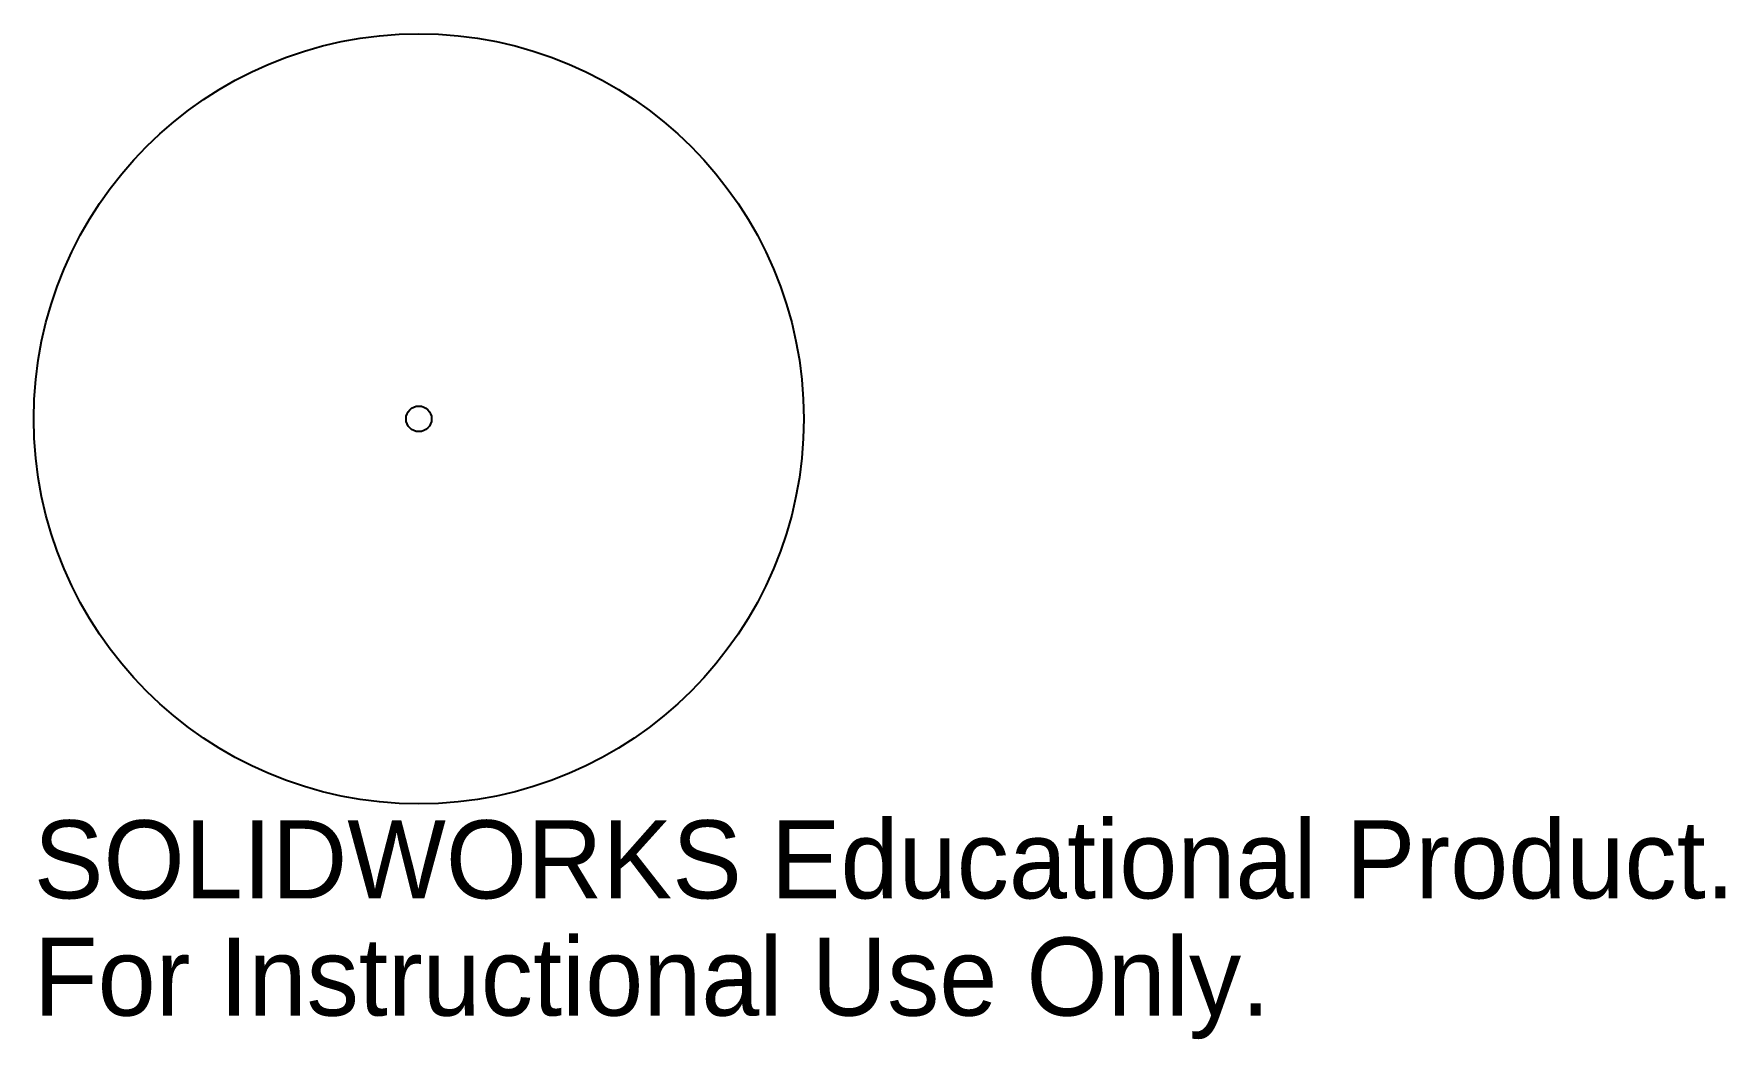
# Model space of a CAD drawing. Header units: inches. Extents: x -0.94 to 3.18, y -1.51 to 0.94.
import ezdxf

# ---------------------------------------------------------------- set-up
doc = ezdxf.new("R2010")
doc.units = ezdxf.units.IN
doc.header["$MEASUREMENT"] = 0
doc.styles.add('SLDTEXTSTYLE1', font='Arail.ttf')

msp = doc.modelspace()

# ---------------------------------------------------------------- linework, layer by layer
at = {"color": 1, "linetype": 'Continuous', "lineweight": 25}
for radius in [0.938, 0.0312]:
    msp.add_circle((0, 0), radius, dxfattribs=at)

# ---------------------------------------------------------------- texts
at = {"color": 7, "linetype": 'Continuous', "char_height": 0.1903, "attachment_point": 1, "style": 'SLDTEXTSTYLE1'}
for s, insert in [('SOLIDWORKS Educational Product.', (-0.938, -0.9781)), ('For Instructional Use Only.', (-0.938, -1.2636))]:
    msp.add_mtext(s, dxfattribs=dict(at, insert=insert))

doc.saveas('drawing.dxf')
